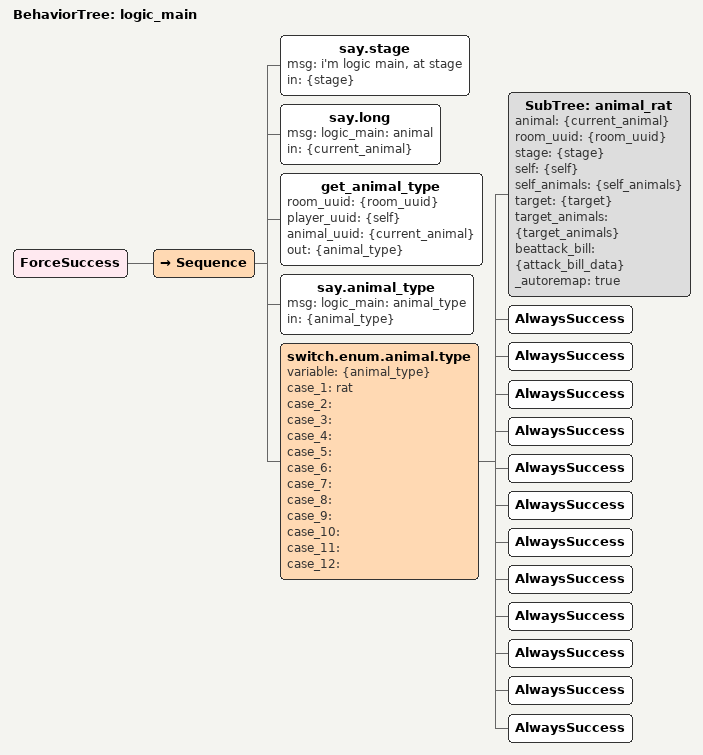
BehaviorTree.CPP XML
<?xml version="1.0" encoding="UTF-8"?>
<root BTCPP_format="4">
  <BehaviorTree ID="logic_main">
    <ForceSuccess>
      <Sequence>
        <say.stage msg="i&apos;m logic main, at stage"
                   in="{stage}"/>
        <say.long msg="logic_main: animal"
                  in="{current_animal}"/>
        <get_animal_type room_uuid="{room_uuid}"
                         player_uuid="{self}"
                         animal_uuid="{current_animal}"
                         out="{animal_type}"/>
        <say.animal_type msg="logic_main: animal_type"
                         in="{animal_type}"/>
        <switch.enum.animal.type variable="{animal_type}"
                                 case_1="rat"
                                 case_2=""
                                 case_3=""
                                 case_4=""
                                 case_5=""
                                 case_6=""
                                 case_7=""
                                 case_8=""
                                 case_9=""
                                 case_10=""
                                 case_11=""
                                 case_12="">
          <SubTree ID="animal_rat"
                   animal="{current_animal}"
                   room_uuid="{room_uuid}"
                   stage="{stage}"
                   self="{self}"
                   self_animals="{self_animals}"
                   target="{target}"
                   target_animals="{target_animals}"
                   beattack_bill="{attack_bill_data}"
                   _autoremap="true"/>
          <AlwaysSuccess/>
          <AlwaysSuccess/>
          <AlwaysSuccess/>
          <AlwaysSuccess/>
          <AlwaysSuccess/>
          <AlwaysSuccess/>
          <AlwaysSuccess/>
          <AlwaysSuccess/>
          <AlwaysSuccess/>
          <AlwaysSuccess/>
          <AlwaysSuccess/>
          <AlwaysSuccess/>
        </switch.enum.animal.type>
      </Sequence>
    </ForceSuccess>
  </BehaviorTree>

</root>
